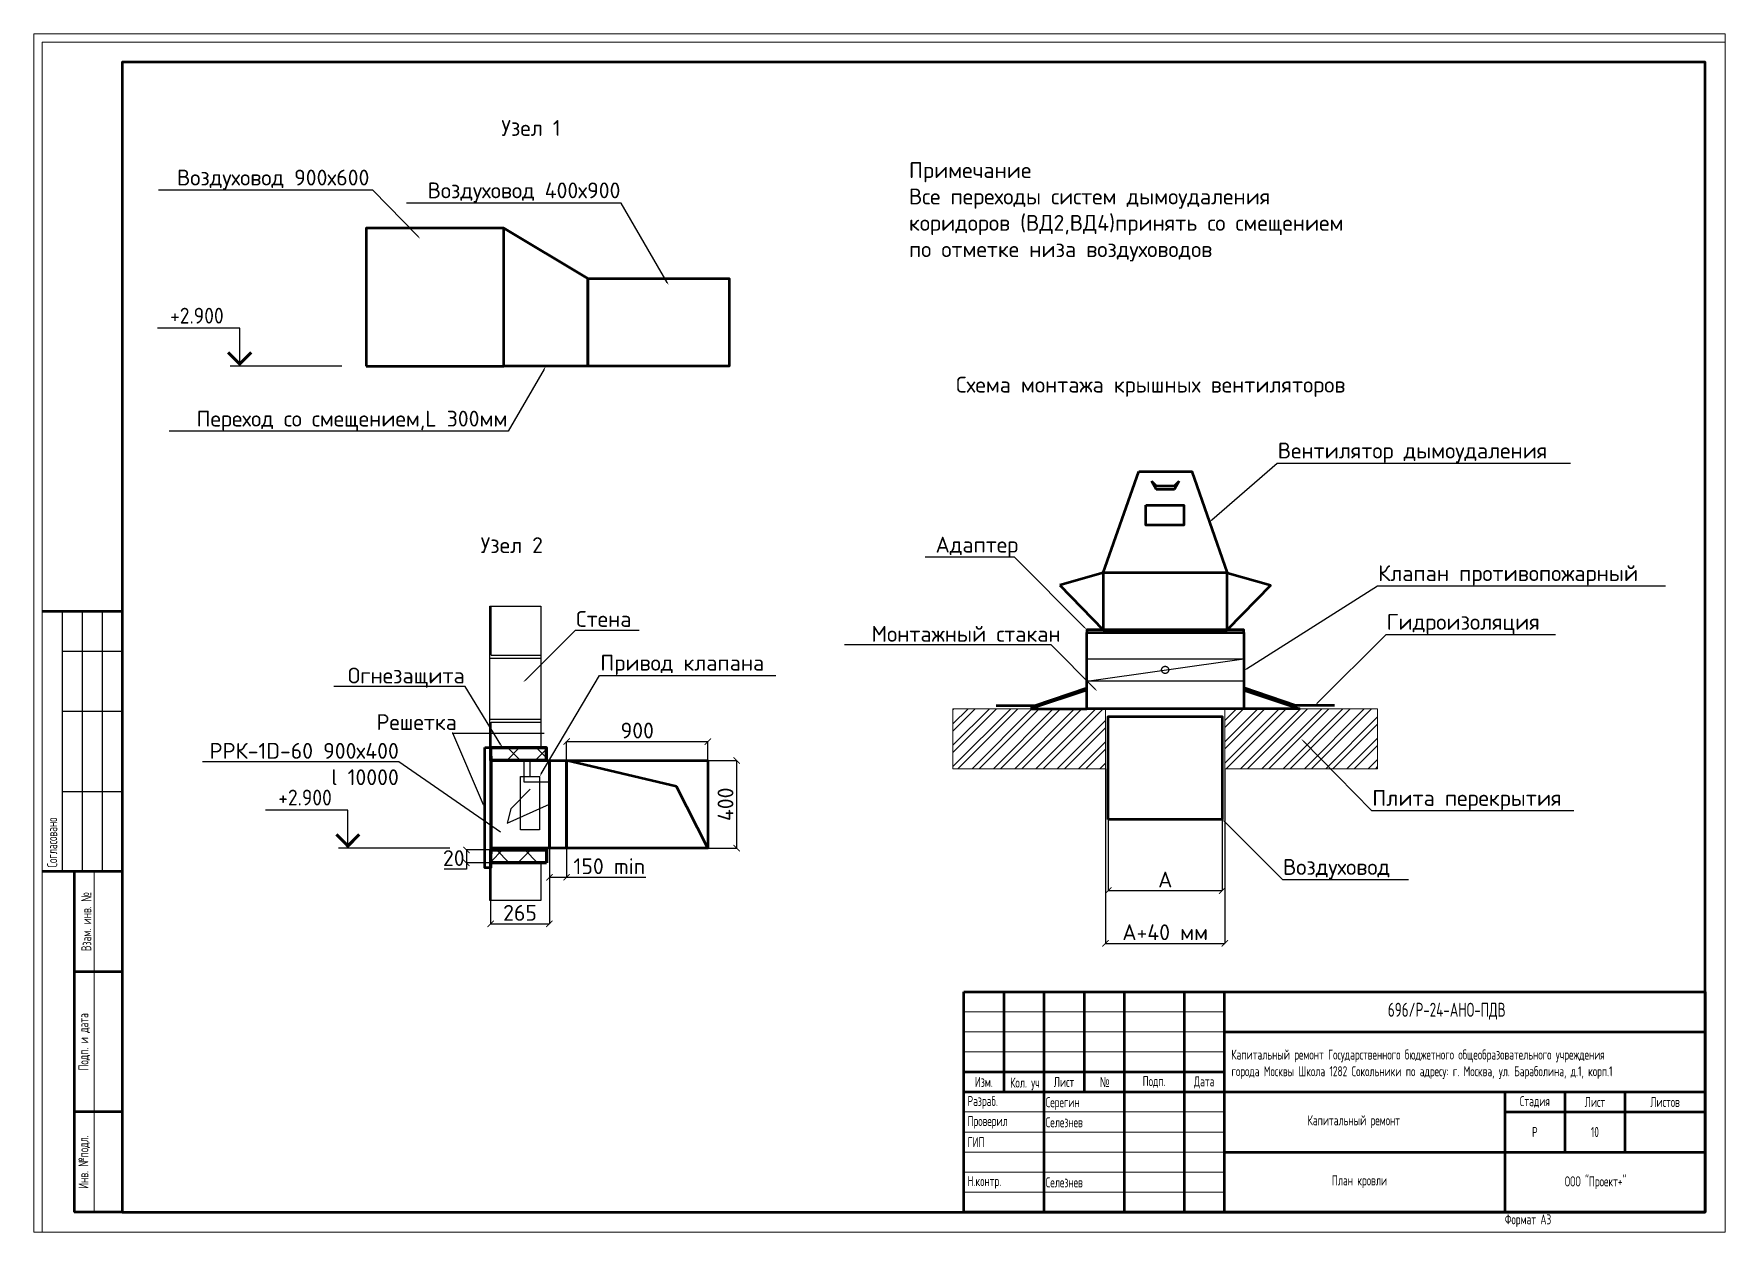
# Paper-space layout 'Узлы' of a CAD drawing. Header units: millimetres. Extents: x 201 to 623, y 20 to 319.
# The model-space entities are those that its viewports show. They can reach past a viewport. Long polylines and large blocks are cut down to what shows.
import ezdxf
from ezdxf import colors
from ezdxf.entities.mleader import LeaderData, LeaderLine
from ezdxf.enums import TextEntityAlignment as Align
from ezdxf.math import Vec2, Vec3

# ---------------------------------------------------------------- set-up
doc = ezdxf.new("R2010")
doc.units = ezdxf.units.MM
doc.linetypes.add('ГОСТ 2.303 4', pattern=[7, 5, -2, 0])
for name, color, linetype in [('-AR-EXISTING PLAN', 7, 'Continuous'), ('0_ANNOT_Dimensions', 7, 'Continuous'), ('Формат - Тонкая линия', 250, 'Continuous')]:
    doc.layers.add(name, color=color, linetype=linetype)
for name, color, linetype, lineweight in [('0_АР', 8, 'Continuous', 20), ('ДУ', 5, 'Continuous', 50), ('Огнезащита', 30, 'Continuous', 60), ('ОЗК', 6, 'Continuous', 60), ('ПОДПОР', 1, 'Continuous', 50), ('Поручни', 7, 'Continuous', 9), ('Формат - Толстая линия', 7, 'Continuous', 50)]:
    doc.layers.add(name, color=color, linetype=linetype, lineweight=lineweight)
doc.styles.add('ISOCPEUR', font='isocpeur.ttf', dxfattribs={"height": 250})
doc.styles.add('PIK', font='isocpeur.ttf', dxfattribs={"width": 0.9, "height": 250})
doc.styles.add('TRAJECTORY_TEXT_AN', font='simplex.shx', dxfattribs={"width": 0.65, "height": 2.5})
doc.styles.add('TRAJECTORY_TEXT_STYLE', font='simplex.shx', dxfattribs={"width": 0.65})
doc.dimstyles.get("Standard").update_dxf_attribs({"dimtxt": 250, "dimasz": 100, "dimexe": 0.18, "dimexo": 0.0625, "dimgap": 50, "dimtad": 1, "dimtoh": 1, "dimdec": 1, "dimzin": 0, "dimdsep": 46, "dimtxsty": 'PIK', "dimblk": 'ARCHTICK', "dimcen": 0.09, "dimclrt": 256, "dimadec": 0, "dimazin": 0, "dimtfac": 1, "dimtdec": 1, "dimtofl": 0, "dimtmove": 0, "dimatfit": 3, "dimfxl": 1, "dimtolj": 1, "dimtzin": 0, "dimarcsym": 0})

# ---------------------------------------------------------------- blocks, each defined once
blk = doc.blocks.new('Форма 3 ГОСТ 21.1101-2013')
at = {"lineweight": 50}
blk.add_lwpolyline([(0, 55), (185, 55), (185, 0), (0, 0)], close=True, dxfattribs=at)
for points in [[(10, 55), (10, 30)], [(20, 55), (20, 0)], [(30, 55), (30, 30)], [(40, 55), (40, 0)], [(55, 55), (55, 0)], [(65, 55), (65, 0)], [(65, 45), (185, 45)], [(0, 35), (65, 35)], [(0, 30), (65, 30)], [(65, 30), (185, 30)], [(135, 30), (135, 0)], [(150, 30), (150, 15)], [(165, 30), (165, 15)], [(135, 25), (185, 25)], [(65, 15), (185, 15)]]:
    blk.add_lwpolyline(points, dxfattribs=at)
for points in [[(0, 50), (65, 50)], [(0, 45), (65, 45)], [(0, 40), (65, 40)], [(0, 25), (65, 25)], [(0, 20), (65, 20)], [(0, 15), (65, 15)], [(0, 10), (65, 10)], [(0, 5), (65, 5)]]:
    blk.add_lwpolyline(points)
at = {"lineweight": 25, "char_height": 2.5, "attachment_point": 5, "style": 'TRAJECTORY_TEXT_STYLE'}
for s, insert, width in [('Подп.', (47.5, 32.5), 15), ('Дата', (60, 32.38), 10), ('Изм.', (5, 32.5), 10), ('Кол. уч', (15.27, 31.99), 10), ('Лист', (25, 32.5), 10), ('{\\fArial|b0|i0|c0|p34;\\T0.9;№ }', (35, 32.5), 10), ('Стадия', (142.5, 27.5), 15), ('Лист', (157.5, 27.5), 15), ('Листов', (175, 27.5), 20)]:
    blk.add_mtext(s, dxfattribs=dict(at, insert=insert, width=width))
blk = doc.blocks.new('Штамп согласования')
at = {"color": 0, "linetype": 'ByBlock', "lineweight": -2, "ltscale": 100}
blk.add_lwpolyline([(-20, 65), (-20, 0)], dxfattribs=at)
at = {"layer": 'Формат - Толстая линия', "ltscale": 100}
blk.add_lwpolyline([(-20, 65), (0, 65), (0, 0), (-20, 0)], dxfattribs=at)
at = {"layer": 'Формат - Тонкая линия', "ltscale": 100}
for points in [[(-15, 65), (-15, 0)], [(-10, 65), (-10, 0)], [(-5, 65), (-5, 0)], [(-15, 55), (0, 55)], [(-15, 40), (0, 40)], [(-15, 20), (0, 20)]]:
    blk.add_lwpolyline(points, dxfattribs=at)
at = {"color": 0, "linetype": 'ByBlock', "lineweight": -2, "ltscale": 100, "insert": (-17.5, 1), "char_height": 2.5, "width": 65, "attachment_point": 4, "rotation": 90, "style": 'TRAJECTORY_TEXT_AN'}
blk.add_mtext('Согласовано', dxfattribs=at)
blk = doc.blocks.new('*U2418')
at = {"lineweight": 50}
for p, q in [((-412, 90), (-412, 5)), ((-400, 65), (-412, 65)), ((-400, 30), (-412, 30)), ((-400, 5), (-412, 5))]:
    blk.add_line(p, q, dxfattribs=at)
for p, q in [((-407, 90), (-407, 5)), ((-55, 35), (-5, 35)), ((-40, 20), (-25, 20))]:
    blk.add_line(p, q)
at = {"color": 253, "ltscale": 0.003}
blk.add_lwpolyline([(-420, 0), (0, 0), (0, 297), (-420, 297)], close=True, dxfattribs=at)
at = {"lineweight": 50}
blk.add_lwpolyline([(-400, 5), (-5, 5), (-5, 292), (-400, 292)], close=True, dxfattribs=at)
blk.add_blockref('Штамп согласования', (-400, 90))
at = {"lineweight": 40}
blk.add_blockref('Форма 3 ГОСТ 21.1101-2013', (-190, 5), dxfattribs=at)
at = {"lineweight": 25, "char_height": 2.5, "attachment_point": 5, "rotation": 90, "style": 'TRAJECTORY_TEXT_STYLE'}
for s, insert, width in [('Взам. инв. {\\fArial|b0|i0|c0|p34;№}', (-409, 77.5), 25), ('Подп. и дата', (-409.5, 47.5), 35), ('Инв. №подл.', (-409.5, 17.5), 25)]:
    blk.add_mtext(s, dxfattribs=dict(at, insert=insert, width=width))
at = {"lineweight": 15, "char_height": 2.5, "width": 73.5055, "attachment_point": 1, "style": 'TRAJECTORY_TEXT_STYLE'}
for s, insert in [('Разраб.', (-189.08, 34)), ('Проверил', (-189.08, 29)), ('ГИП', (-189.08, 23.72)), ('Н.контр.', (-189.08, 14))]:
    blk.add_mtext(s, dxfattribs=dict(at, insert=insert))
at = {"style": 'TRAJECTORY_TEXT_STYLE', "width": 0.65}
for tag, height, p in [('ШИФР', 3.5, (-65.22, 55.26)), ('ПРОЕКТ', 2.5, (-64.59, 41.83))]:
    blk.add_attdef(tag, text='', height=height, dxfattribs=at).set_placement(p, align=Align.MIDDLE_CENTER)
for tag, p in [('РАЗРАБОТАЛ', (-169.55, 31.18)), ('ПРОВЕРИЛ', (-169.55, 26.18)), ('ГИП', (-169.64, 21.09)), ('Н.КОНТР', (-169.55, 11.18))]:
    blk.add_attdef(tag, p, '', height=2.5, dxfattribs=at)
for tag, p, height, flags in [('ДАТА', (-134.86, 31.1), 2, 2), ('ДАТА', (-134.86, 26.1), 2, 2), ('ДАТА', (-134.86, 21.1), 2, 2), ('ДАТА', (-134.86, 11.1), 2, 2), ('ФОРМАТ_ЛИСТА', (-55, 1.96), 2.5, 12)]:
    blk.add_attdef(tag, p, '', height=height, dxfattribs=dict(at, flags=flags))
at = {"style": 'TRAJECTORY_TEXT_STYLE', "width": 0.65, "flags": 8}
for tag, p in [('ОБЪЕКТ', (-90, 27.5)), ('СТАДИЯ', (-47.5, 25)), ('ЛИСТ', (-32.5, 25)), ('ЛИСТОВ', (-15, 25)), ('ЧЕРТЕЖ', (-90, 12.5)), ('ОРГАНИЗАЦИЯ', (-30, 12.5))]:
    blk.add_attdef(tag, text='', height=2.5, dxfattribs=at).set_placement(p, align=Align.MIDDLE_CENTER)
blk = doc.blocks.new('*U2405')
at = {"color": 0, "linetype": 'ByBlock', "lineweight": -2}
for p, q in [((0, 6), (13, 6)), ((-16.14, 0), (0, 0))]:
    blk.add_line(p, q, dxfattribs=at)
at = {"color": 0, "linetype": 'ByBlock', "lineweight": -2, "ltscale": 100}
blk.add_line((-1.5, 0), (1.5, 0), dxfattribs=at)
blk.add_lwpolyline([(0, 0), (0, 6)], dxfattribs=at)
at = {"color": 0, "linetype": 'ByBlock', "lineweight": -2, "ltscale": 100, "const_width": 0.5}
blk.add_lwpolyline([(1.82, 2.18), (0, 0.35), (-1.82, 2.18)], dxfattribs=at)
at = {"linetype": 'ByBlock', "lineweight": -2, "ltscale": 100, "style": 'TRAJECTORY_TEXT_STYLE', "width": 0.65}
blk.add_attdef('Отм.', text='', height=3.5, dxfattribs=at).set_placement((6.5, 6), align=Align.BOTTOM_CENTER)
at = {"color": 0, "linetype": 'ByBlock', "lineweight": -2, "ltscale": 100, "style": 'TRAJECTORY_TEXT_STYLE', "width": 0.65}
blk.add_attdef('Прим.', text='', height=3.5, dxfattribs=at).set_placement((9.57, 4.8), align=Align.TOP_CENTER)
blk = doc.blocks.new('_ArchTick')
at = {"color": 0, "linetype": 'ByBlock', "const_width": 0.15}
blk.add_lwpolyline([(-0.5, -0.5), (0.5, 0.5)], dxfattribs=at)
blk = doc.blocks.new('*D2419')
at = {"layer": '0_ANNOT_Dimensions', "color": 0, "lineweight": -2, "transparency": 16777216}
for p, q in [((126338, -40103), (126338, -40564)), ((126611, -40103), (126611, -40564)), ((126338, -40564), (126611, -40564)), ((126611, -40564), (127861, -40564))]:
    blk.add_line(p, q, dxfattribs=at)
at = {"layer": 'Defpoints', "color": 0, "transparency": 16777216}
for p in [(126338, -40103), (126611, -40103), (126611, -40564)]:
    blk.add_point(p, dxfattribs=at)
at = {"layer": '0_ANNOT_Dimensions', "color": 0, "lineweight": -2, "transparency": 16777216, "xscale": 100, "yscale": 100, "zscale": 100, "rotation": 180}
blk.add_blockref('_ArchTick', (126338, -40564), dxfattribs=at)
at = {"layer": '0_ANNOT_Dimensions', "color": 0, "lineweight": -2, "transparency": 16777216, "xscale": 100, "yscale": 100, "zscale": 100}
blk.add_blockref('_ArchTick', (126611, -40564), dxfattribs=at)
at = {"layer": '0_ANNOT_Dimensions', "transparency": 16777216, "insert": (127286, -40389), "char_height": 250, "attachment_point": 5, "style": 'ISOCPEUR'}
blk.add_mtext('\\A1;150 min', dxfattribs=at)
blk = doc.blocks.new('*D2420')
at = {"layer": '0_ANNOT_Dimensions', "color": 0, "lineweight": -2, "transparency": 16777216}
for p, q in [((125410, -40103), (125410, -41301)), ((126338, -40103), (126338, -41301)), ((125410, -41301), (126338, -41301))]:
    blk.add_line(p, q, dxfattribs=at)
at = {"layer": 'Defpoints', "color": 0, "transparency": 16777216}
for p in [(125410, -40103), (126338, -40103), (126338, -41301)]:
    blk.add_point(p, dxfattribs=at)
at = {"layer": '0_ANNOT_Dimensions', "color": 0, "lineweight": -2, "transparency": 16777216, "xscale": 100, "yscale": 100, "zscale": 100, "rotation": 180}
blk.add_blockref('_ArchTick', (125410, -41301), dxfattribs=at)
at = {"layer": '0_ANNOT_Dimensions', "color": 0, "lineweight": -2, "transparency": 16777216, "xscale": 100, "yscale": 100, "zscale": 100}
blk.add_blockref('_ArchTick', (126338, -41301), dxfattribs=at)
at = {"layer": '0_ANNOT_Dimensions', "transparency": 16777216, "insert": (125874, -41126), "char_height": 250, "attachment_point": 5, "style": 'ISOCPEUR'}
blk.add_mtext('\\A1;265', dxfattribs=at)
blk = doc.blocks.new('*D2421')
at = {"layer": '0_ANNOT_Dimensions', "color": 0, "lineweight": -2, "transparency": 16777216}
for p, q in [((126611, -38717), (126611, -38419)), ((126611, -38419), (128844, -38419)), ((128844, -38717), (128844, -38419))]:
    blk.add_line(p, q, dxfattribs=at)
at = {"layer": 'Defpoints', "color": 0, "transparency": 16777216}
for p in [(128844, -38419), (126611, -38717), (128844, -38717)]:
    blk.add_point(p, dxfattribs=at)
at = {"layer": '0_ANNOT_Dimensions', "color": 0, "lineweight": -2, "transparency": 16777216, "xscale": 100, "yscale": 100, "zscale": 100, "rotation": 180}
blk.add_blockref('_ArchTick', (126611, -38419), dxfattribs=at)
at = {"layer": '0_ANNOT_Dimensions', "color": 0, "lineweight": -2, "transparency": 16777216, "xscale": 100, "yscale": 100, "zscale": 100}
blk.add_blockref('_ArchTick', (128844, -38419), dxfattribs=at)
at = {"layer": '0_ANNOT_Dimensions', "transparency": 16777216, "insert": (127727, -38244), "char_height": 250, "attachment_point": 5, "style": 'ISOCPEUR'}
blk.add_mtext('\\A1;900', dxfattribs=at)
blk = doc.blocks.new('*D2422')
at = {"layer": '0_ANNOT_Dimensions', "color": 0, "lineweight": -2, "transparency": 16777216}
for p, q in [((128844, -38717), (129297, -38717)), ((129297, -38717), (129297, -40103)), ((128844, -40103), (129297, -40103))]:
    blk.add_line(p, q, dxfattribs=at)
at = {"layer": 'Defpoints', "color": 0, "transparency": 16777216}
for p in [(128844, -38717), (128844, -40103), (129297, -40103)]:
    blk.add_point(p, dxfattribs=at)
at = {"layer": '0_ANNOT_Dimensions', "color": 0, "lineweight": -2, "transparency": 16777216, "xscale": 100, "yscale": 100, "zscale": 100}
for p, rotation in [((129297, -38717), 90), ((129297, -40103), 270)]:
    blk.add_blockref('_ArchTick', p, dxfattribs=dict(at, rotation=rotation))
at = {"layer": '0_ANNOT_Dimensions', "transparency": 16777216, "insert": (129122, -39410), "char_height": 250, "attachment_point": 5, "rotation": 90, "style": 'ISOCPEUR'}
blk.add_mtext('\\A1;400', dxfattribs=at)
blk = doc.blocks.new('*D2423')
at = {"layer": '0_ANNOT_Dimensions', "color": 0, "lineweight": -2, "transparency": 16777216}
for p, q in [((125410, -40131), (125027, -40131)), ((125027, -40131), (125027, -40335)), ((125410, -40335), (125027, -40335)), ((125027, -40335), (125027, -40435)), ((125027, -40435), (124677, -40435))]:
    blk.add_line(p, q, dxfattribs=at)
at = {"layer": 'Defpoints', "color": 0, "transparency": 16777216}
for p in [(125027, -40335), (125410, -40131), (125410, -40335)]:
    blk.add_point(p, dxfattribs=at)
at = {"layer": '0_ANNOT_Dimensions', "color": 0, "lineweight": -2, "transparency": 16777216, "xscale": 100, "yscale": 100, "zscale": 100}
for p, rotation in [((125027, -40131), 90), ((125027, -40335), 270)]:
    blk.add_blockref('_ArchTick', p, dxfattribs=dict(at, rotation=rotation))
at = {"layer": '0_ANNOT_Dimensions', "transparency": 16777216, "insert": (124827, -40260), "char_height": 250, "attachment_point": 5, "style": 'ISOCPEUR'}
blk.add_mtext('\\A1;20 ', dxfattribs=at)
blk = doc.blocks.new('*D2458')
at = {"layer": '0_ANNOT_Dimensions', "color": 0, "lineweight": -2, "transparency": 16777216}
for p, q in [((135127, -38849), (135127, -41609)), ((137015, -38849), (137015, -41609)), ((135127, -41608), (137015, -41608))]:
    blk.add_line(p, q, dxfattribs=at)
at = {"layer": 'Defpoints', "color": 0, "transparency": 16777216}
for p in [(135127, -38849), (137015, -38849), (137015, -41608)]:
    blk.add_point(p, dxfattribs=at)
at = {"layer": '0_ANNOT_Dimensions', "color": 0, "lineweight": -2, "transparency": 16777216, "xscale": 100, "yscale": 100, "zscale": 100, "rotation": 180}
blk.add_blockref('_ArchTick', (135127, -41608), dxfattribs=at)
at = {"layer": '0_ANNOT_Dimensions', "color": 0, "lineweight": -2, "transparency": 16777216, "xscale": 100, "yscale": 100, "zscale": 100}
blk.add_blockref('_ArchTick', (137015, -41608), dxfattribs=at)
at = {"layer": '0_ANNOT_Dimensions', "transparency": 16777216, "insert": (136071, -41433), "char_height": 250, "attachment_point": 5, "style": 'ISOCPEUR'}
blk.add_mtext('\\A1;А+40 мм', dxfattribs=at)
blk = doc.blocks.new('*D2459')
at = {"layer": '0_ANNOT_Dimensions', "color": 0, "lineweight": -2, "transparency": 16777216}
for p, q in [((135172, -39649), (135172, -40774)), ((136972, -39649), (136972, -40774)), ((135172, -40774), (136972, -40774))]:
    blk.add_line(p, q, dxfattribs=at)
at = {"layer": 'Defpoints', "color": 0, "transparency": 16777216}
for p in [(135172, -39649), (136972, -39649), (136972, -40774)]:
    blk.add_point(p, dxfattribs=at)
at = {"layer": '0_ANNOT_Dimensions', "color": 0, "lineweight": -2, "transparency": 16777216, "xscale": 100, "yscale": 100, "zscale": 100, "rotation": 180}
blk.add_blockref('_ArchTick', (135172, -40774), dxfattribs=at)
at = {"layer": '0_ANNOT_Dimensions', "color": 0, "lineweight": -2, "transparency": 16777216, "xscale": 100, "yscale": 100, "zscale": 100}
blk.add_blockref('_ArchTick', (136972, -40774), dxfattribs=at)
at = {"layer": '0_ANNOT_Dimensions', "transparency": 16777216, "insert": (136072, -40599), "char_height": 250, "attachment_point": 5, "style": 'ISOCPEUR'}
blk.add_mtext('\\A1;А', dxfattribs=at)

msp = doc.modelspace()

# ---------------------------------------------------------------- hatches: boundary and pattern name
at = {"layer": '-AR-EXISTING PLAN', "transparency": 33554687}
h = msp.add_hatch(dxfattribs=at)
h.set_pattern_fill('AR-B816C', color=256, scale=5)
h.set_pattern_definition([(0, (158944.4, -185435.1), (1016, 1016), [1984.375, -47.625]), (0, (157928.4, -185387.5), (1016, 1016), [1984.375, -47.625]), (90, (158944.4, -185435.1), (-1016, 1016), [-1063.625, 968.375]), (90, (158896.8, -185435.1), (-1016, 1016), [-1063.625, 968.375])])
h.paths.add_polyline_path([(126202.743, -36279.381), (125396.04, -36279.381), (125396.04, -38513.043), (126202.743, -38513.043)])
h.paths.add_polyline_path([(126202.743, -40928.913), (126202.743, -40334.754), (126702.475, -40334.754), (125396.04, -40334.754), (125396.04, -40928.913)])
at = {"layer": '-AR-EXISTING PLAN', "true_color": 0xf26722, "transparency": 33554687}
h = msp.add_hatch(dxfattribs=at)
h.set_pattern_fill('ANSI37', color=30, scale=100)
h.set_pattern_definition([(45, (157652.23, -185435.12), (-224.5064, 224.5064), []), (135, (157652.23, -185435.12), (-224.5064, -224.5064), [])])
h.paths.add_polyline_path([(126286.455, -38716.673), (126286.455, -38513.043), (125410.277, -38513.043), (125410.277, -38716.673)])
h.paths.add_polyline_path([(126295.058, -40334.754), (126295.058, -40131.123), (125410.277, -40131.123), (125410.277, -40334.754)])
at = {"layer": '0_АР'}
h = msp.add_hatch(dxfattribs=at)
h.set_pattern_fill('ANSI32', color=8, scale=25)
h.set_pattern_definition([(45, (-1481.24, 755.69), (-168.3798, 168.3798), []), (45, (-1368.98, 755.69), (-168.3798, 168.3798), [])])
h.paths.add_polyline_path([(135127.417, -38848.783), (135127.417, -37901.732), (132716.96, -37901.732), (132716.96, -38848.783)])
h = msp.add_hatch(dxfattribs=at)
h.set_pattern_fill('ANSI32', color=8, scale=25)
h.set_pattern_definition([(45, (-1954, 755.69), (-168.3798, 168.3798), []), (45, (-1841.75, 755.69), (-168.3798, 168.3798), [])])
h.paths.add_polyline_path([(139427.832, -38848.783), (139427.832, -37901.732), (137014.51, -37901.732), (137014.51, -38848.783)])

# ---------------------------------------------------------------- linework, layer by layer
for points in [[(125396.04, -36279.381), (126202.743, -36279.381), (126202.743, -38513.043), (125396.04, -38513.043)], [(125396.04, -40334.754), (126202.743, -40334.754), (126202.743, -40928.913), (125396.04, -40928.913)]]:
    msp.add_lwpolyline(points, close=True)
for points in [[(132716.96, -37901.732), (135127.417, -37901.732), (135127.417, -38848.783), (132716.96, -38848.783)], [(139427.832, -37901.732), (137014.51, -37901.732), (137014.51, -38848.783), (139427.832, -38848.783)]]:
    msp.add_lwpolyline(points, close=True, dxfattribs=at)
at = {"layer": 'ДУ'}
for p, q in [((135852.438, -34302.613), (135926.382, -34376.557)), ((135926.382, -34434.892), (135852.438, -34302.613)), ((135926.382, -34376.557), (136218.409, -34376.557)), ((136218.409, -34434.892), (135926.382, -34434.892)), ((136218.409, -34376.557), (136292.353, -34302.613)), ((136292.353, -34302.613), (136218.409, -34434.892)), ((135092.396, -35750.406), (134404.478, -35944.541)), ((137052.396, -35750.406), (137740.313, -35944.541)), ((134404.478, -35944.541), (135092.396, -36650.406)), ((137740.313, -35944.541), (137052.396, -36650.406)), ((134832.396, -37604.285), (133944.678, -37901.732)), ((137312.396, -37604.285), (138200.114, -37901.732)), ((133944.678, -37901.732), (134832.396, -37901.732)), ((138200.114, -37901.732), (137312.396, -37901.732)), ((128345.642, -39130.46), (126610.57, -38716.673)), ((128844.279, -40103.256), (128345.642, -39130.46))]:
    msp.add_line(p, q, dxfattribs=at)
at = {"layer": 'ДУ', "linetype": 'ГОСТ 2.303 4', "lineweight": 25, "ltscale": 25}
for p, q in [((134832.396, -37462.292), (137312.396, -37107.99)), ((126034.304, -38971.633), (126034.304, -38716.673)), ((126034.304, -39171.547), (125726.858, -39478.993)), ((125672.197, -39706.617), (126337.53, -39409.964)), ((125726.858, -39478.993), (125672.197, -39706.617))]:
    msp.add_line(p, q, dxfattribs=at)
at = {"layer": 'ДУ'}
for points in [[(123440.032, -32485.945), (125620.204, -32485.945), (125620.204, -30305.316), (123440.032, -30305.316)], [(125620.204, -30305.316), (126944.235, -31099.363), (126944.235, -32485.945), (125620.204, -32485.945)], [(126944.235, -31099.363), (129177.943, -31099.363), (129177.943, -32485.945), (126944.235, -32485.945)], [(135653.489, -34147.034), (136491.303, -34147.034), (137052.396, -35750.406), (135092.396, -35750.406)], [(135765.87, -34682.46), (136368.348, -34682.46), (136368.348, -34999.006), (135765.87, -34999.006)], [(137052.396, -36650.406), (137052.396, -35750.406), (135092.396, -35750.406), (135092.396, -36650.406)], [(134832.396, -36691.732), (137312.396, -36691.732), (137312.396, -36650.406), (134832.396, -36650.406)], [(134832.396, -37901.732), (134832.396, -36691.732), (137312.396, -36691.732), (137312.396, -37901.732)], [(135172.396, -39648.783), (135172.396, -38020.372), (136972.396, -38020.372), (136972.396, -39648.783)], [(125317.564, -38513.043), (125410.277, -38513.043), (125410.277, -40416.65), (125317.564, -40416.65)], [(125410.277, -38716.673), (126337.53, -38716.673), (126337.53, -40103.256), (125410.277, -40103.256)], [(126337.53, -38716.673), (126610.57, -38716.673), (126610.57, -40103.256), (126337.53, -40103.256)], [(126610.57, -38716.673), (128844.279, -38716.673), (128844.279, -40103.256), (126610.57, -40103.256)]]:
    msp.add_lwpolyline(points, close=True, dxfattribs=at)
at = {"layer": 'ДУ', "linetype": 'ГОСТ 2.303 4', "lineweight": 25, "ltscale": 25}
for points in [[(134832.396, -37107.99), (137312.396, -37107.99), (137312.396, -37462.292), (134832.396, -37462.292)], [(126337.53, -38716.673), (125934.405, -38716.673), (125934.405, -39054.033), (126337.53, -39054.033)], [(125884.156, -38971.633), (126184.452, -38971.633), (126184.452, -39812.457), (125884.156, -39812.457)]]:
    msp.add_lwpolyline(points, close=True, dxfattribs=at)
msp.add_circle((136070.773, -37285.373), 56.678, dxfattribs=at)
at = {"layer": 'Огнезащита'}
for points in [[(126286.455, -38716.673), (125410.277, -38716.673), (125410.277, -38513.043), (126286.455, -38513.043)], [(126295.058, -40334.754), (125410.277, -40334.754), (125410.277, -40131.123), (126295.058, -40131.123)]]:
    msp.add_lwpolyline(points, close=True, dxfattribs=at)
at = {"layer": 'ОЗК'}
msp.add_line((125410.277, -38648.236), (125410.277, -40194.648), dxfattribs=at)
at = {"layer": 'ПОДПОР'}
for p, q in [((134012.02, -37847.8), (134832.396, -37570.725)), ((138132.772, -37847.8), (137312.396, -37570.725)), ((133397.841, -37847.8), (134012.02, -37847.8)), ((138746.95, -37847.8), (138132.772, -37847.8))]:
    msp.add_line(p, q, dxfattribs=at)

# ---------------------------------------------------------------- block references
ref = msp.add_blockref('*U2405', (121443.404, -32485.945), dxfattribs=dict(xscale=-100, yscale=100, zscale=100))
ref.add_attrib('Отм.', '+2.900', dxfattribs={"linetype": 'ByBlock', "lineweight": -2, "ltscale": 100, "height": 250, "style": 'PIK', "width": 0.9}).set_placement((120766.813, -31885.945), align=Align.BOTTOM_CENTER)
ref = msp.add_blockref('*U2405', (123152.711, -40103.256), dxfattribs=dict(xscale=-100, yscale=100, zscale=100))
ref.add_attrib('Отм.', '+2.900', dxfattribs={"linetype": 'ByBlock', "lineweight": -2, "ltscale": 100, "height": 250, "style": 'PIK', "width": 0.9}).set_placement((122476.12, -39503.256), align=Align.BOTTOM_CENTER)

# ---------------------------------------------------------------- texts
at = {"char_height": 250, "attachment_point": 1, "style": 'ISOCPEUR'}
for s, width, insert in [('Узел 1', 1510.44153, (125578.186, -28594.46)), ('Схема монтажа крышных вентиляторов ', 9698.2995, (132764.893, -32651.753)), ('Узел 2', 1510.44153, (125251.538, -35188.437))]:
    msp.add_mtext_dynamic_manual_height_columns(s, width=width, gutter_width=1250, heights=[0], dxfattribs=dict(at, insert=insert))
at = {"insert": (132021.526, -29260.65), "char_height": 250, "width": 6979.21342, "attachment_point": 1, "style": 'ISOCPEUR'}
msp.add_mtext('Примечание\\PВсе переходы систем дымоудаления коридоров (ВД2,ВД4)принять со смещением по отметке низа воздуховодов', dxfattribs=at)

# ---------------------------------------------------------------- dimensions: what is measured, and where the dimension line sits
at = {"layer": '0_ANNOT_Dimensions'}
for base, p1, p2, text, picture, middle in [((128844.279, -38419.49), (126610.57, -38716.673), (128844.279, -38716.673), '900', '*D2421', (127727.425, -38244.49)), ((137014.51, -41608.487), (135127.417, -38848.783), (137014.51, -38848.783), 'А+40 мм', '*D2458', (136070.963, -41433.487)), ((136972.396, -40773.979), (135172.396, -39648.783), (136972.396, -39648.783), 'А', '*D2459', (136072.396, -40598.979)), ((126610.57, -40564.226), (126337.53, -40103.256), (126610.57, -40103.256), '150 min', '*D2419', (127285.57, -40389.131))]:
    dim = msp.add_linear_dim(base=base, p1=p1, p2=p2, text=text, dimstyle='Standard', override={"dimtxsty": 'ISOCPEUR'}, dxfattribs=at)
    dim.commit()
    dim.dimension.update_dxf_attribs({"geometry": picture, "text_midpoint": middle})
for base, p1, p2, text, picture, middle in [((129296.705, -40103.256), (128844.279, -38716.673), (128844.279, -40103.256), '400', '*D2422', (129121.705, -39409.964)), ((125027.406, -40334.754), (125410.277, -40131.123), (125410.277, -40334.754), '20 ', '*D2423', (124827.406, -40259.754))]:
    dim = msp.add_linear_dim(base=base, p1=p1, p2=p2, angle=90, text=text, dimstyle='Standard', override={"dimtxsty": 'ISOCPEUR'}, dxfattribs=at)
    dim.commit()
    dim.dimension.update_dxf_attribs({"geometry": picture, "text_midpoint": middle})
dim = msp.add_linear_dim(base=(126337.53, -41300.91), p1=(125410.277, -40103.256), p2=(126337.53, -40103.256), text='265', dimstyle='Standard', override={"dimtxsty": 'ISOCPEUR'}, dxfattribs=at)
dim.commit()
dim.dimension.update_dxf_attribs({"geometry": '*D2420', "text_midpoint": (125873.904, -41300.91), "dimtype": 160})

# ---------------------------------------------------------------- leaders
ml = msp.add_multileader_mtext('Standard')
ml.set_content('Воздуховод 900х600', color=256, style='ISOCPEUR')
ml.set_leader_properties()
ml.build(insert=Vec2(0, 0))
ml.multileader.update_dxf_attribs({"text_left_attachment_type": 6, "text_right_attachment_type": 6, "arrow_head_size": 50})
ctx = ml.context
ctx.base_point, ctx.char_height, ctx.arrow_head_size, ctx.plane_origin = Vec3(120450.456, -29703.01), 250, 50, Vec3(124390.329, -31151.32)
ctx.left_attachment, ctx.right_attachment = 6, 6
notes = []
notes.append((ctx, [(0, (1, 1, 0), (123549.956, -29703.01), (-1, 0), 8, [(0, [(124297.708, -30471.679)], 0, [])])]))
ctx.mtext.insert, ctx.mtext.flow_direction = Vec3(120452.456, -29378.01), 5
ml = msp.add_multileader_mtext('Standard')
ml.set_content('Воздуховод 400х900', color=256, style='ISOCPEUR')
ml.set_leader_properties()
ml.build(insert=Vec2(0, 0))
ml.multileader.update_dxf_attribs({"text_left_attachment_type": 6, "text_right_attachment_type": 6, "arrow_head_size": 50})
ctx = ml.context
ctx.base_point, ctx.char_height, ctx.arrow_head_size, ctx.plane_origin = Vec3(124346.237, -29905.847), 250, 50, Vec3(128293.092, -31686.263)
ctx.left_attachment, ctx.right_attachment, ctx.text_align_type = 6, 6, 2
notes.append((ctx, [(1, (1, 1, 0), (127470.737, -29905.847), (-1, 0), 8, [(0, [(128224.129, -31203.239)], 0, [])])]))
ctx.mtext.insert, ctx.mtext.alignment, ctx.mtext.flow_direction = Vec3(127460.737, -29580.847), 3, 5
ml = msp.add_multileader_mtext('Standard')
ml.set_content('Переход со смещением,L 300мм', color=256, style='ISOCPEUR')
ml.set_leader_properties()
ml.build(insert=Vec2(0, 0))
ml.multileader.update_dxf_attribs({"text_left_attachment_type": 6, "text_right_attachment_type": 6, "arrow_head_size": 50})
ctx = ml.context
ctx.base_point, ctx.char_height, ctx.arrow_head_size, ctx.plane_origin = Vec3(120835.238, -33513.831), 250, 50, Vec3(126282.219, -32485.945)
ctx.left_attachment, ctx.right_attachment, ctx.text_align_type = 6, 6, 2
notes.append((ctx, [(1, (1, 1, 0), (125684.738, -33513.831), (-1, 0), 8, [(0, [(126282.219, -32485.945)], 0, [])])]))
ctx.mtext.insert, ctx.mtext.alignment, ctx.mtext.flow_direction = Vec3(125674.738, -33188.831), 3, 5
ml = msp.add_multileader_mtext('Standard')
ml.set_content('Вентилятор дымоудаления', color=256, style='ISOCPEUR')
ml.set_leader_properties()
ml.build(insert=Vec2(0, 0))
ml.multileader.update_dxf_attribs({"text_left_attachment_type": 6, "text_right_attachment_type": 6, "arrow_head_size": 50})
ctx = ml.context
ctx.base_point, ctx.char_height, ctx.arrow_head_size, ctx.plane_origin = Vec3(137848.691, -34018.353), 250, 50, Vec3(136771.849, -34948.72)
ctx.left_attachment, ctx.right_attachment = 6, 6
notes.append((ctx, [(0, (1, 1, 0), (137840.691, -34018.353), (1, 0), 8, [(0, [(136771.849, -34948.72)], 0, [])])]))
ctx.mtext.insert, ctx.mtext.flow_direction = Vec3(137850.691, -33693.353), 5
ml = msp.add_multileader_mtext('Standard')
ml.set_content('Адаптер', color=256, style='ISOCPEUR')
ml.set_leader_properties()
ml.build(insert=Vec2(0, 0))
ml.multileader.update_dxf_attribs({"text_left_attachment_type": 6, "text_right_attachment_type": 6, "arrow_head_size": 50})
ctx = ml.context
ctx.base_point, ctx.char_height, ctx.arrow_head_size, ctx.plane_origin = Vec3(132379.275, -35505.645), 250, 50, Vec3(134832.396, -36650.406)
ctx.left_attachment, ctx.right_attachment = 6, 6
notes.append((ctx, [(0, (1, 1, 0), (133691.275, -35505.645), (-1, 0), 8, [(0, [(134832.396, -36650.406)], 0, [])])]))
ctx.mtext.insert, ctx.mtext.flow_direction = Vec3(132441.9, -35180.645), 5
ml = msp.add_multileader_mtext('Standard')
ml.set_content('Клапан противопожарный', color=256, style='ISOCPEUR')
ml.set_leader_properties()
ml.build(insert=Vec2(0, 0))
ml.multileader.update_dxf_attribs({"text_left_attachment_type": 6, "text_right_attachment_type": 6, "arrow_head_size": 50})
ctx = ml.context
ctx.base_point, ctx.char_height, ctx.arrow_head_size, ctx.plane_origin = Vec3(139434.249, -35956.581), 250, 50, Vec3(137312.396, -37296.732)
ctx.left_attachment, ctx.right_attachment = 6, 6
notes.append((ctx, [(0, (1, 1, 0), (139426.249, -35956.581), (1, 0), 8, [(0, [(137312.396, -37296.732)], 0, [])])]))
ctx.mtext.insert, ctx.mtext.flow_direction = Vec3(139436.249, -35631.581), 5
ml = msp.add_multileader_mtext('Standard')
ml.set_content('Стена', color=256, style='ISOCPEUR')
ml.set_leader_properties()
ml.build(insert=Vec2(0, 0))
ml.multileader.update_dxf_attribs({"text_left_attachment_type": 6, "text_right_attachment_type": 6, "arrow_head_size": 50})
ctx = ml.context
ctx.base_point, ctx.char_height, ctx.arrow_head_size, ctx.plane_origin = Vec3(126757.241, -36655.431), 250, 50, Vec3(125923.482, -37481.19)
ctx.left_attachment, ctx.right_attachment = 6, 6
notes.append((ctx, [(0, (1, 1, 0), (126749.241, -36655.431), (1, 0), 8, [(0, [(125923.482, -37481.19)], 0, [])])]))
ctx.mtext.insert, ctx.mtext.flow_direction = Vec3(126759.241, -36355.431), 5
ml = msp.add_multileader_mtext('Standard')
ml.set_content('Монтажный стакан', color=256, style='ISOCPEUR')
ml.set_leader_properties()
ml.build(insert=Vec2(0, 0))
ml.multileader.update_dxf_attribs({"text_left_attachment_type": 6, "text_right_attachment_type": 6, "arrow_head_size": 50})
ctx = ml.context
ctx.base_point, ctx.char_height, ctx.arrow_head_size, ctx.plane_origin = Vec3(131258.024, -36890.968), 250, 50, Vec3(134999.315, -37623.9)
ctx.left_attachment, ctx.right_attachment = 6, 6
notes.append((ctx, [(0, (1, 1, 0), (134270.024, -36890.968), (-1, 0), 8, [(0, [(134999.315, -37623.9)], 0, [])])]))
ctx.mtext.insert, ctx.mtext.flow_direction = Vec3(131429.114, -36590.968), 5
ml = msp.add_multileader_mtext('Standard')
ml.set_content('Гидроизоляция', color=256, style='ISOCPEUR')
ml.set_leader_properties()
ml.build(insert=Vec2(0, 0))
ml.multileader.update_dxf_attribs({"text_left_attachment_type": 6, "text_right_attachment_type": 6, "arrow_head_size": 50})
ctx = ml.context
ctx.base_point, ctx.char_height, ctx.arrow_head_size, ctx.plane_origin = Vec3(139569.468, -36726.193), 250, 50, Vec3(138439.861, -37847.8)
ctx.left_attachment, ctx.right_attachment = 6, 6
notes.append((ctx, [(0, (1, 1, 0), (139561.468, -36726.193), (1, 0), 8, [(0, [(138439.861, -37847.8)], 0, [])])]))
ctx.mtext.insert, ctx.mtext.flow_direction = Vec3(139571.468, -36401.193), 5
ml = msp.add_multileader_mtext('Standard')
ml.set_content('Привод клапана', color=256, style='ISOCPEUR')
ml.set_leader_properties()
ml.build(insert=Vec2(0, 0))
ml.multileader.update_dxf_attribs({"text_left_attachment_type": 6, "text_right_attachment_type": 6, "arrow_head_size": 50})
ctx = ml.context
ctx.base_point, ctx.char_height, ctx.arrow_head_size, ctx.plane_origin = Vec3(127140.829, -37372.352), 250, 50, Vec3(126184.452, -38971.633)
ctx.left_attachment, ctx.right_attachment = 6, 6
notes.append((ctx, [(0, (1, 1, 0), (127132.829, -37372.352), (1, 0), 8, [(0, [(126184.452, -38971.633)], 0, [])])]))
ctx.mtext.insert, ctx.mtext.flow_direction = Vec3(127142.829, -37047.352), 5
ml = msp.add_multileader_mtext('Standard')
ml.set_content('Огнезащита', color=256, style='ISOCPEUR')
ml.set_leader_properties()
ml.build(insert=Vec2(0, 0))
ml.multileader.update_dxf_attribs({"text_left_attachment_type": 6, "text_right_attachment_type": 6, "arrow_head_size": 50})
ctx = ml.context
ctx.base_point, ctx.char_height, ctx.arrow_head_size, ctx.plane_origin = Vec3(123110.176, -37549.115), 250, 50, Vec3(128759.307, -40334.754)
ctx.left_attachment, ctx.right_attachment, ctx.text_align_type = 6, 6, 2
notes.append((ctx, [(1, (1, 1, 0), (125009.676, -37549.115), (-1, 0), 8, [(0, [(125597.758, -38513.043)], 0, [])])]))
ctx.mtext.insert, ctx.mtext.alignment, ctx.mtext.flow_direction = Vec3(124999.676, -37249.115), 3, 5
ml = msp.add_multileader_mtext('Standard')
ml.set_content('Решетка', color=256, style='ISOCPEUR')
ml.set_leader_properties()
ml.build(insert=Vec2(0, 0))
ml.multileader.update_dxf_attribs({"text_left_attachment_type": 6, "text_right_attachment_type": 6, "arrow_head_size": 50})
ctx = ml.context
ctx.base_point, ctx.char_height, ctx.arrow_head_size, ctx.plane_origin = Vec3(123549.054, -38285.727), 250, 50, Vec3(122663.284, -37527.807)
ctx.left_attachment, ctx.right_attachment, ctx.text_align_type = 6, 6, 2
notes.append((ctx, [(1, (1, 1, 0), (124809.804, -38285.727), (-1, 0), 8, [(0, [(125317.564, -39464.846)], 0, [])])]))
ctx.mtext.insert, ctx.mtext.alignment, ctx.mtext.flow_direction = Vec3(124876.054, -37985.727), 3, 5
at = {"ltscale": 10}
ml = msp.add_multileader_mtext('Standard', dxfattribs=at)
ml.set_content('РРК-1D-60 900х400\\Pl 10000', color=256, style='ISOCPEUR')
ml.set_leader_properties()
ml.build(insert=Vec2(0, 0))
ml.multileader.update_dxf_attribs({"text_left_attachment_type": 6, "text_right_attachment_type": 6, "dogleg_length": 0.36, "arrow_head_size": 0.18})
ctx = ml.context
ctx.base_point, ctx.char_height, ctx.arrow_head_size, ctx.landing_gap_size, ctx.plane_origin = Vec3(120983.385, -38740.289), 250, 0.18, 0.09, Vec3(128101.051, -38638.968)
ctx.left_attachment, ctx.right_attachment, ctx.text_align_type = 6, 6, 2
notes.append((ctx, [(0, (1, 1, 0), (123958.925, -38740.289), (-1, 0), 0.36, [(0, [(125567.035, -39852.515)], 0, [])])]))
ctx.mtext.insert, ctx.mtext.alignment, ctx.mtext.flow_direction = Vec3(123958.475, -38440.289), 3, 5
ml = msp.add_multileader_mtext('Standard')
ml.set_content('Плита перекрытия', color=256, style='ISOCPEUR')
ml.set_leader_properties()
ml.build(insert=Vec2(0, 0))
ml.multileader.update_dxf_attribs({"text_left_attachment_type": 6, "text_right_attachment_type": 6, "arrow_head_size": 50})
ctx = ml.context
ctx.base_point, ctx.char_height, ctx.arrow_head_size, ctx.plane_origin = Vec3(139342.724, -39509.868), 250, 50, Vec3(138200.114, -38375.257)
ctx.left_attachment, ctx.right_attachment = 6, 6
notes.append((ctx, [(0, (1, 1, 0), (139334.724, -39509.868), (1, 0), 8, [(0, [(138221.171, -38375.257)], 0, [])])]))
ctx.mtext.insert, ctx.mtext.flow_direction = Vec3(139344.724, -39184.868), 5
ml = msp.add_multileader_mtext('Standard')
ml.set_content('Воздуховод', color=256, style='ISOCPEUR')
ml.set_leader_properties()
ml.build(insert=Vec2(0, 0))
ml.multileader.update_dxf_attribs({"text_left_attachment_type": 6, "text_right_attachment_type": 6, "arrow_head_size": 50})
ctx = ml.context
ctx.base_point, ctx.char_height, ctx.arrow_head_size, ctx.plane_origin = Vec3(137931.549, -40599.936), 250, 50, Vec3(136972.396, -39648.783)
ctx.left_attachment, ctx.right_attachment = 6, 6
notes.append((ctx, [(0, (1, 1, 0), (137923.549, -40599.936), (1, 0), 8, [(0, [(136972.396, -39648.783)], 0, [])])]))
ctx.mtext.insert, ctx.mtext.flow_direction = Vec3(137933.549, -40274.936), 5
for ctx, leaders in notes:
    for number, flags, end, landing, length, lines in leaders:
        leader = LeaderData()
        leader.index, (leader.has_last_leader_line, leader.has_dogleg_vector, leader.attachment_direction) = number, flags
        leader.last_leader_point, leader.dogleg_vector, leader.dogleg_length = Vec3(end), Vec3(landing), length
        for number, points, colour, breaks in lines:
            line = LeaderLine()
            line.index, line.vertices, line.color, line.breaks = number, Vec3.list(points), colors.encode_raw_color(colour), breaks
            leader.lines.append(line)
        ctx.leaders.append(leader)

psp = doc.layouts.new('Узлы')

# ---------------------------------------------------------------- block references
at = {"layer": 'Поручни'}
ref = psp.add_blockref('*U2418', (622.85, 20.15), dxfattribs=at)
ref.add_attrib('СТАДИЯ', 'Р', dxfattribs={"layer": '0', "height": 2.5, "style": 'TRAJECTORY_TEXT_STYLE', "width": 0.65}).set_placement((575.35, 45.15), align=Align.MIDDLE_CENTER)
ref.add_attrib('ЛИСТ', '10', dxfattribs={"layer": '0', "height": 2.5, "style": 'TRAJECTORY_TEXT_STYLE', "width": 0.65}).set_placement((590.35, 45.15), align=Align.MIDDLE_CENTER)
ref.add_attrib('ОБЪЕКТ_001', 'Капитальный ремонт', (518.65, 46.82), dxfattribs={"layer": '0', "height": 2.5, "style": 'TRAJECTORY_TEXT_STYLE', "width": 0.65})
ref.add_attrib('ЧЕРТЕЖ_001', 'План кровли', (524.69, 31.82), dxfattribs={"layer": '0', "height": 2.5, "style": 'TRAJECTORY_TEXT_STYLE', "width": 0.65})
ref.add_attrib('ФОРМАТ_ЛИСТА', 'Формат A3', (567.85, 22.11), dxfattribs={"layer": '0', "height": 2.5, "style": 'TRAJECTORY_TEXT_STYLE', "width": 0.65})
ref.add_attrib('ПРОВЕРИЛ', 'Селезнев', (453.3, 46.34), dxfattribs={"layer": '0', "height": 2.5, "style": 'TRAJECTORY_TEXT_STYLE', "width": 0.65})
ref.add_attrib('РАЗРАБОТАЛ', 'Серегин', (453.3, 51.34), dxfattribs={"layer": '0', "height": 2.5, "style": 'TRAJECTORY_TEXT_STYLE', "width": 0.65})
ref.add_attrib('ПРОЕКТ_001', 'Капитальный ремонт Государственного бюджетного общеобразовательного учреждения', (499.61, 63.23), dxfattribs={"layer": '0', "height": 2.5, "style": 'TRAJECTORY_TEXT_STYLE', "width": 0.65})
ref.add_attrib('ШИФР_001', '696/Р-24-АНО-ПДВ', (538.67, 73.91), dxfattribs={"layer": '0', "height": 3.5, "style": 'TRAJECTORY_TEXT_STYLE', "width": 0.65})
ref.add_attrib('ОРГАНИЗАЦИЯ_001', 'ООО "Проект+"', (582.83, 31.58), dxfattribs={"layer": '0', "height": 2.5, "style": 'TRAJECTORY_TEXT_STYLE', "width": 0.65})
ref.add_attrib('Н.КОНТР', 'Селезнев', (453.3, 31.34), dxfattribs={"layer": '0', "height": 2.5, "style": 'TRAJECTORY_TEXT_STYLE', "width": 0.65})
ref.add_attrib('ПРОЕКТ_002', 'города Москвы Школа 1282 Сокольники по адресу: г. Москва, ул. Бараболина, д.1, корп.1', (499.65, 59.07), dxfattribs={"layer": '0', "height": 2.5, "style": 'TRAJECTORY_TEXT_STYLE', "width": 0.65})

# ---------------------------------------------------------------- viewports
at = {"layer": 'ДУ'}
psp.add_viewport(center=(411.81, 169.69), size=(422.08, 299.0816), view_center_point=(131555.831, -36702.28), view_height=18942.36508, dxfattribs=at)

doc.saveas('drawing.dxf')
